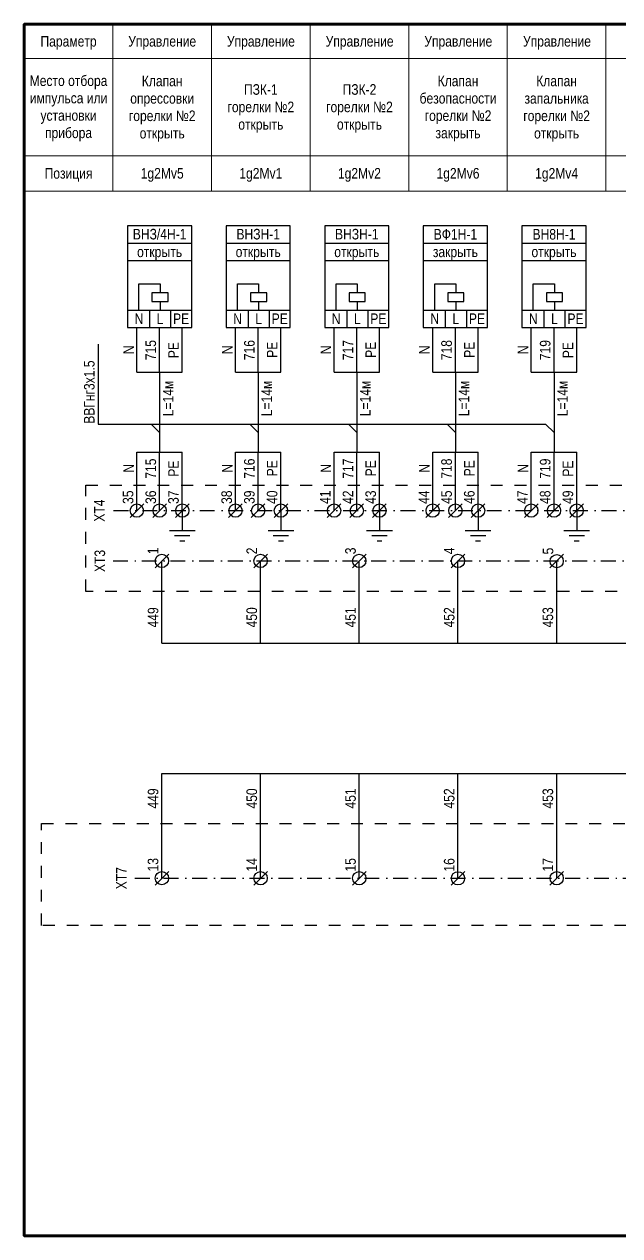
# Model space of a CAD drawing. Header units: millimetres. Extents: x -6000 to 26000, y -6000 to 26000.
# Drawn here: x 20 to 161.2, y -3827.6 to -3540.6 of the extents above; entities that cross this region are included whole.
import ezdxf

# ---------------------------------------------------------------- set-up
doc = ezdxf.new("R2010")
doc.units = ezdxf.units.MM
doc.header["$MEASUREMENT"] = 0
doc.linetypes.add('Штриховая', pattern=[5.644444, 2.822222, -2.822222])
doc.linetypes.add('Штрихпунктирная', pattern=[6.702778, 3.527778, -1.763889, 0, -1.411111])
for name, color, linetype, lineweight in [('0_Ном._пера__246', 7, 'Continuous', 100), ('2D - Общий_Ном._пера__1', 7, 'Continuous', 15), ('2D - Общий_Ном._пера__21', 7, 'Continuous', 30), ('Аннотация - Текст_Ном._пера__1', 7, 'Continuous', 15)]:
    doc.layers.add(name, color=color, linetype=linetype, lineweight=lineweight)
doc.styles.add('СГЕНЕРИР_СТИЛЬ_1', font='')
doc.styles.get('СГЕНЕРИР_СТИЛЬ_1').set_extended_font_data('Arial Narrow')

msp = doc.modelspace()

# ---------------------------------------------------------------- linework, layer by layer
at = {"layer": '0_Ном._пера__246', "color": 7, "linetype": 'Continuous', "lineweight": 100, "flags": 128}
msp.add_lwpolyline([(415, -3827.65), (415, -3540.65), (20, -3540.65), (20, -3827.65)], close=True, dxfattribs=at)
at = {"layer": '2D - Общий_Ном._пера__1', "color": 7, "linetype": 'Continuous', "lineweight": 15}
for p, q in [((41.03, -3540.65), (41.03, -3580.18)), ((41.03, -3540.65), (41.03, -3580.18)), ((64.4, -3540.65), (64.4, -3580.18)), ((87.77, -3540.65), (87.77, -3580.18)), ((111.15, -3540.65), (111.15, -3580.18)), ((134.52, -3540.65), (134.52, -3580.18)), ((157.89, -3540.65), (157.89, -3580.18)), ((20, -3548.76), (415, -3548.76)), ((20, -3571.82), (415, -3571.82)), ((20, -3580.18), (415, -3580.18))]:
    msp.add_line(p, q, dxfattribs=at)
at = {"layer": '2D - Общий_Ном._пера__21', "color": 7, "linetype": 'Continuous', "lineweight": 30}
for p, q in [((59.7, -3588.38), (44.49, -3588.38)), ((44.49, -3588.38), (44.49, -3612.5)), ((59.7, -3612.5), (59.7, -3588.38)), ((83.07, -3588.38), (67.87, -3588.38)), ((67.87, -3588.38), (67.87, -3612.5)), ((83.07, -3612.5), (83.07, -3588.38)), ((106.45, -3588.38), (91.24, -3588.38)), ((91.24, -3588.38), (91.24, -3612.5)), ((106.45, -3612.5), (106.45, -3588.38)), ((129.82, -3588.38), (114.61, -3588.38)), ((114.61, -3588.38), (114.61, -3612.5)), ((129.82, -3612.5), (129.82, -3588.38)), ((153.19, -3588.38), (137.99, -3588.38)), ((137.99, -3588.38), (137.99, -3612.5)), ((153.19, -3612.5), (153.19, -3588.38)), ((44.49, -3592.5), (59.7, -3592.5)), ((67.87, -3592.5), (83.07, -3592.5)), ((91.24, -3592.5), (106.45, -3592.5)), ((114.61, -3592.5), (129.82, -3592.5)), ((137.99, -3592.5), (153.19, -3592.5)), ((44.49, -3596.61), (59.7, -3596.61)), ((67.87, -3596.61), (83.07, -3596.61)), ((91.24, -3596.61), (106.45, -3596.61)), ((114.61, -3596.61), (129.82, -3596.61)), ((137.99, -3596.61), (153.19, -3596.61)), ((47.2, -3608.38), (47.2, -3602.15)), ((47.2, -3602.15), (52.2, -3602.15)), ((54.1, -3604.24), (50.29, -3604.24)), ((50.29, -3604.24), (50.29, -3606.29)), ((52.2, -3602.15), (52.2, -3604.24)), ((54.1, -3606.29), (54.1, -3604.24)), ((70.57, -3608.38), (70.57, -3602.15)), ((70.57, -3602.15), (75.57, -3602.15)), ((77.48, -3604.24), (73.67, -3604.24)), ((73.67, -3604.24), (73.67, -3606.29)), ((75.57, -3602.15), (75.57, -3604.24)), ((77.48, -3606.29), (77.48, -3604.24)), ((93.95, -3608.38), (93.95, -3602.15)), ((93.95, -3602.15), (98.95, -3602.15)), ((100.85, -3604.24), (97.04, -3604.24)), ((97.04, -3604.24), (97.04, -3606.29)), ((98.95, -3602.15), (98.95, -3604.24)), ((100.85, -3606.29), (100.85, -3604.24)), ((117.32, -3608.38), (117.32, -3602.15)), ((117.32, -3602.15), (122.32, -3602.15)), ((124.22, -3604.24), (120.41, -3604.24)), ((120.41, -3604.24), (120.41, -3606.29)), ((122.32, -3602.15), (122.32, -3604.24)), ((124.22, -3606.29), (124.22, -3604.24)), ((140.69, -3608.38), (140.69, -3602.15)), ((140.69, -3602.15), (145.69, -3602.15)), ((147.6, -3604.24), (143.79, -3604.24)), ((143.79, -3604.24), (143.79, -3606.29)), ((145.69, -3602.15), (145.69, -3604.24)), ((147.6, -3606.29), (147.6, -3604.24)), ((50.29, -3606.29), (54.1, -3606.29)), ((52.2, -3606.29), (52.2, -3608.38)), ((73.67, -3606.29), (77.48, -3606.29)), ((75.57, -3606.29), (75.57, -3608.38)), ((97.04, -3606.29), (100.85, -3606.29)), ((98.95, -3606.29), (98.95, -3608.38)), ((120.41, -3606.29), (124.22, -3606.29)), ((122.32, -3606.29), (122.32, -3608.38)), ((143.79, -3606.29), (147.6, -3606.29)), ((145.69, -3606.29), (145.69, -3608.38)), ((44.7, -3608.38), (59.7, -3608.38)), ((49.7, -3608.38), (49.7, -3612.5)), ((54.7, -3608.38), (54.7, -3612.5)), ((68.07, -3608.38), (83.07, -3608.38)), ((73.07, -3608.38), (73.07, -3612.5)), ((78.07, -3608.38), (78.07, -3612.5)), ((91.45, -3608.38), (106.45, -3608.38)), ((96.45, -3608.38), (96.45, -3612.5)), ((101.45, -3608.38), (101.45, -3612.5)), ((114.82, -3608.38), (129.82, -3608.38)), ((119.82, -3608.38), (119.82, -3612.5)), ((124.82, -3608.38), (124.82, -3612.5)), ((138.19, -3608.38), (153.19, -3608.38)), ((143.19, -3608.38), (143.19, -3612.5)), ((148.19, -3608.38), (148.19, -3612.5)), ((44.49, -3612.5), (59.7, -3612.5)), ((46.71, -3623.04), (46.71, -3612.5)), ((52.1, -3623.04), (52.1, -3612.5)), ((57.48, -3623.04), (57.48, -3612.5)), ((67.87, -3612.5), (83.07, -3612.5)), ((70.09, -3623.04), (70.09, -3612.5)), ((75.47, -3623.04), (75.47, -3612.5)), ((80.85, -3623.04), (80.85, -3612.5)), ((91.24, -3612.5), (106.45, -3612.5)), ((93.46, -3623.04), (93.46, -3612.5)), ((98.84, -3623.04), (98.84, -3612.5)), ((104.23, -3623.04), (104.23, -3612.5)), ((114.61, -3612.5), (129.82, -3612.5)), ((116.83, -3623.04), (116.83, -3612.5)), ((122.22, -3623.04), (122.22, -3612.5)), ((127.6, -3623.04), (127.6, -3612.5)), ((137.99, -3612.5), (153.19, -3612.5)), ((140.21, -3623.04), (140.21, -3612.5)), ((145.59, -3623.04), (145.59, -3612.5)), ((150.97, -3623.04), (150.97, -3612.5)), ((37.51, -3616.42), (37.51, -3635.35)), ((46.71, -3623.04), (57.48, -3623.04)), ((52.1, -3623.04), (52.1, -3642)), ((70.09, -3623.04), (80.85, -3623.04)), ((75.47, -3623.04), (75.47, -3642)), ((93.46, -3623.04), (104.23, -3623.04)), ((98.84, -3623.04), (98.84, -3642)), ((116.83, -3623.04), (127.6, -3623.04)), ((122.22, -3623.04), (122.22, -3642)), ((140.21, -3623.04), (150.97, -3623.04)), ((145.59, -3623.04), (145.59, -3642)), ((37.51, -3635.35), (143.61, -3635.35)), ((52.1, -3637.33), (50.12, -3635.35)), ((75.47, -3637.33), (73.49, -3635.35)), ((98.84, -3637.33), (96.87, -3635.35)), ((122.22, -3637.33), (120.24, -3635.35)), ((145.59, -3637.33), (143.61, -3635.35)), ((46.71, -3655.86), (46.71, -3642)), ((46.71, -3642), (57.48, -3642)), ((52.1, -3655.86), (52.1, -3642)), ((57.48, -3655.86), (57.48, -3642)), ((70.09, -3655.86), (70.09, -3642)), ((70.09, -3642), (80.85, -3642)), ((75.47, -3655.86), (75.47, -3642)), ((80.85, -3655.86), (80.85, -3642)), ((93.46, -3655.86), (93.46, -3642)), ((93.46, -3642), (104.23, -3642)), ((98.84, -3655.86), (98.84, -3642)), ((104.23, -3655.86), (104.23, -3642)), ((116.83, -3655.86), (116.83, -3642)), ((116.83, -3642), (127.6, -3642)), ((122.22, -3655.86), (122.22, -3642)), ((127.6, -3655.86), (127.6, -3642)), ((140.21, -3655.86), (140.21, -3642)), ((140.21, -3642), (150.97, -3642)), ((145.59, -3655.86), (145.59, -3642)), ((150.97, -3655.86), (150.97, -3642)), ((45.09, -3657.49), (48.32, -3654.25)), ((50.47, -3657.49), (53.7, -3654.25)), ((55.85, -3657.49), (59.09, -3654.25)), ((57.48, -3655.86), (57.48, -3660.55)), ((68.46, -3657.49), (71.7, -3654.25)), ((73.84, -3657.49), (77.08, -3654.25)), ((79.23, -3657.49), (82.46, -3654.25)), ((80.85, -3655.86), (80.85, -3660.55)), ((91.83, -3657.49), (95.07, -3654.25)), ((97.22, -3657.49), (100.45, -3654.25)), ((102.6, -3657.49), (105.83, -3654.25)), ((104.23, -3655.86), (104.23, -3660.55)), ((115.21, -3657.49), (118.44, -3654.25)), ((120.59, -3657.49), (123.82, -3654.25)), ((125.97, -3657.49), (129.21, -3654.25)), ((127.6, -3655.86), (127.6, -3660.55)), ((138.58, -3657.49), (141.82, -3654.25)), ((143.96, -3657.49), (147.2, -3654.25)), ((149.35, -3657.49), (152.58, -3654.25)), ((150.97, -3655.86), (150.97, -3660.55)), ((54.43, -3660.55), (60.53, -3660.55)), ((55.66, -3661.78), (59.3, -3661.78)), ((77.8, -3660.55), (83.9, -3660.55)), ((79.03, -3661.78), (82.67, -3661.78)), ((101.18, -3660.55), (107.27, -3660.55)), ((102.41, -3661.78), (106.04, -3661.78)), ((124.55, -3660.55), (130.65, -3660.55)), ((125.78, -3661.78), (129.42, -3661.78)), ((147.92, -3660.55), (154.02, -3660.55)), ((149.15, -3661.78), (152.79, -3661.78)), ((56.89, -3663.02), (58.06, -3663.02)), ((80.27, -3663.02), (81.44, -3663.02)), ((103.64, -3663.02), (104.81, -3663.02)), ((127.01, -3663.02), (128.18, -3663.02)), ((150.39, -3663.02), (151.56, -3663.02)), ((51.01, -3669.41), (54.25, -3666.18)), ((52.64, -3687.29), (52.64, -3667.79)), ((74.41, -3669.41), (77.65, -3666.18)), ((76.04, -3687.29), (76.04, -3667.79)), ((97.81, -3669.41), (101.04, -3666.18)), ((99.43, -3687.29), (99.43, -3667.79)), ((121.21, -3669.41), (124.44, -3666.18)), ((122.83, -3687.29), (122.83, -3667.79)), ((144.6, -3669.45), (147.84, -3666.22)), ((146.23, -3687.29), (146.23, -3667.83)), ((52.64, -3687.29), (307.86, -3687.29)), ((52.64, -3742.94), (52.64, -3718.11)), ((52.64, -3718.11), (307.86, -3718.11)), ((76.04, -3742.95), (76.04, -3718.11)), ((99.43, -3742.95), (99.43, -3718.11)), ((122.83, -3742.97), (122.83, -3718.11)), ((146.23, -3742.95), (146.23, -3718.11)), ((51.01, -3744.56), (54.25, -3741.33)), ((74.41, -3744.58), (77.65, -3741.34)), ((97.81, -3744.58), (101.04, -3741.34)), ((121.21, -3744.59), (124.44, -3741.36)), ((144.6, -3744.58), (147.84, -3741.34))]:
    msp.add_line(p, q, dxfattribs=at)
at = {"layer": '2D - Общий_Ном._пера__21', "color": 7, "linetype": 'Штриховая', "lineweight": 30}
for p, q in [((34.58, -3675), (34.63, -3649.84)), ((34.64, -3649.84), (318.57, -3649.84)), ((318.57, -3675.02), (34.58, -3675)), ((24.11, -3730), (315.13, -3730)), ((24.11, -3754.14), (24.11, -3730)), ((315.13, -3754.14), (24.11, -3754.14))]:
    msp.add_line(p, q, dxfattribs=at)
at = {"layer": '2D - Общий_Ном._пера__21', "color": 7, "linetype": 'Штрихпунктирная', "lineweight": 30}
for p, q in [((41.2, -3655.86), (313.76, -3655.86)), ((41.05, -3667.79), (314.32, -3667.79)), ((46.23, -3742.94), (312.28, -3742.94))]:
    msp.add_line(p, q, dxfattribs=at)
at = {"layer": '2D - Общий_Ном._пера__21', "color": 7, "linetype": 'Continuous', "lineweight": 30}
for centre in [(46.71, -3655.86), (52.1, -3655.86), (57.48, -3655.86), (70.09, -3655.86), (75.47, -3655.86), (80.85, -3655.86), (93.46, -3655.86), (98.84, -3655.86), (104.23, -3655.86), (116.83, -3655.86), (122.22, -3655.86), (127.6, -3655.86), (140.21, -3655.86), (145.59, -3655.86), (150.97, -3655.86), (52.64, -3667.79), (76.04, -3667.79), (99.43, -3667.79), (122.83, -3667.79), (146.23, -3667.83), (52.64, -3742.94), (76.04, -3742.95), (99.43, -3742.95), (122.83, -3742.97), (146.23, -3742.95)]:
    msp.add_circle(centre, 1.57, dxfattribs=at)

# ---------------------------------------------------------------- texts
at = {"layer": 'Аннотация - Текст_Ном._пера__1', "color": 7, "linetype": 'Continuous', "lineweight": 15, "char_height": 2.5, "attachment_point": 2, "style": 'СГЕНЕРИР_СТИЛЬ_1'}
for s, insert in [('\\A1;{\\pqc;\\fArial Narrow|b0|i0|c204|p34;Параметр}', (30.51, -3543.43)), ('\\A1;{\\pqc;\\fArial Narrow|b0|i0|c204|p34;Управление}', (52.71, -3543.43)), ('\\A1;{\\pqc;\\fArial Narrow|b0|i0|c204|p34;Управление}', (76.11, -3543.43)), ('\\A1;{\\pqc;\\fArial Narrow|b0|i0|c204|p34;Управление}', (99.51, -3543.43)), ('\\A1;{\\pqc;\\fArial Narrow|b0|i0|c204|p34;Управление}', (122.9, -3543.43)), ('\\A1;{\\pqc;\\fArial Narrow|b0|i0|c204|p34;Управление}', (146.3, -3543.43)), ('\\A1;{\\pqc;\\fArial Narrow|b0|i0|c204|p34;Позиция}', (30.51, -3574.72)), ('\\A1;{\\pqc;\\fArial Narrow|b0|i0|c204|p34;1g\\fArial Narrow|b0|i0|c204|p34;2\\fArial Narrow|b0|i0|c204|p34;Mv5}', (52.71, -3574.71)), ('\\A1;{\\pqc;\\fArial Narrow|b0|i0|c204|p34;1g\\fArial Narrow|b0|i0|c204|p34;2\\fArial Narrow|b0|i0|c204|p34;Mv1}', (76.09, -3574.71)), ('\\A1;{\\pqc;\\fArial Narrow|b0|i0|c204|p34;1g\\fArial Narrow|b0|i0|c204|p34;2\\fArial Narrow|b0|i0|c204|p34;Mv2}', (99.46, -3574.71)), ('\\A1;{\\pqc;\\fArial Narrow|b0|i0|c204|p34;1g\\fArial Narrow|b0|i0|c204|p34;2\\fArial Narrow|b0|i0|c204|p34;Mv6}', (122.83, -3574.71)), ('\\A1;{\\pqc;\\fArial Narrow|b0|i0|c204|p34;1g\\fArial Narrow|b0|i0|c204|p34;2\\fArial Narrow|b0|i0|c204|p34;Mv4}', (146.21, -3574.71)), ('\\A1;{\\pqc;\\fArial Narrow|b0|i0|c204|p34;ВНЗ/4Н-1}', (52.1, -3589.12)), ('\\A1;{\\pqc;\\fArial Narrow|b0|i0|c204|p34;ВНЗН-1}', (75.47, -3589.12)), ('\\A1;{\\pqc;\\fArial Narrow|b0|i0|c204|p34;ВНЗН-1}', (98.84, -3589.12)), ('\\A1;{\\pqc;\\fArial Narrow|b0|i0|c204|p34;ВФ1Н-1}', (122.22, -3589.15)), ('\\A1;{\\pqc;\\fArial Narrow|b0|i0|c204|p34;ВН8Н-1}', (145.59, -3589.15)), ('\\A1;{\\pqc;\\fArial Narrow|b0|i0|c204|p34;открыть}', (52.1, -3593.31)), ('\\A1;{\\pqc;\\fArial Narrow|b0|i0|c204|p34;открыть}', (75.47, -3593.31)), ('\\A1;{\\pqc;\\fArial Narrow|b0|i0|c204|p34;открыть}', (98.84, -3593.31)), ('\\A1;{\\pqc;\\fArial Narrow|b0|i0|c204|p34;закрыть}', (122.22, -3593.31)), ('\\A1;{\\pqc;\\fArial Narrow|b0|i0|c204|p34;открыть}', (145.59, -3593.31)), ('\\A1;{\\pqc;\\fArial Narrow|b0|i0|c204|p34;N}', (47.2, -3609.16)), ('\\A1;{\\pqc;\\fArial Narrow|b0|i0|c204|p34;L}', (52.2, -3609.16)), ('\\A1;{\\pqc;\\fArial Narrow|b0|i0|c204|p34;PE}', (57.2, -3609.16)), ('\\A1;{\\pqc;\\fArial Narrow|b0|i0|c204|p34;N}', (70.57, -3609.16)), ('\\A1;{\\pqc;\\fArial Narrow|b0|i0|c204|p34;L}', (75.57, -3609.16)), ('\\A1;{\\pqc;\\fArial Narrow|b0|i0|c204|p34;PE}', (80.57, -3609.16)), ('\\A1;{\\pqc;\\fArial Narrow|b0|i0|c204|p34;N}', (93.95, -3609.16)), ('\\A1;{\\pqc;\\fArial Narrow|b0|i0|c204|p34;L}', (98.95, -3609.16)), ('\\A1;{\\pqc;\\fArial Narrow|b0|i0|c204|p34;PE}', (103.95, -3609.16)), ('\\A1;{\\pqc;\\fArial Narrow|b0|i0|c204|p34;N}', (117.32, -3609.16)), ('\\A1;{\\pqc;\\fArial Narrow|b0|i0|c204|p34;L}', (122.32, -3609.16)), ('\\A1;{\\pqc;\\fArial Narrow|b0|i0|c204|p34;PE}', (127.32, -3609.16)), ('\\A1;{\\pqc;\\fArial Narrow|b0|i0|c204|p34;N}', (140.69, -3609.16)), ('\\A1;{\\pqc;\\fArial Narrow|b0|i0|c204|p34;L}', (145.69, -3609.16)), ('\\A1;{\\pqc;\\fArial Narrow|b0|i0|c204|p34;PE}', (150.69, -3609.16))]:
    msp.add_mtext(s, dxfattribs=dict(at, insert=insert))
for s, insert, width, line_spacing_factor in [('\\A1;{\\pqc;\\fArial Narrow|b0|i0|c204|p34;Место отбора импульса или установки прибора}', (30.51, -3552.78), 21.0254, 0.986465), ('\\A1;{\\pqc;\\fArial Narrow|b0|i0|c204|p34;Клапан опрессовки горелки №\\fArial Narrow|b0|i0|c204|p34;2\\fArial Narrow|b0|i0|c204|p34; открыть}', (52.71, -3552.83), 23.3734, 0.990186), ('\\A1;{\\pqc;\\fArial Narrow|b0|i0|c204|p34;Клапан безопасности горелки №\\fArial Narrow|b0|i0|c204|p34;2\\fArial Narrow|b0|i0|c204|p34; закрыть}', (122.84, -3552.83), 23.3734, 0.985638), ('\\A1;{\\pqc;\\fArial Narrow|b0|i0|c204|p34;Клапан запальника горелки №\\fArial Narrow|b0|i0|c204|p34;2\\fArial Narrow|b0|i0|c204|p34; открыть}', (146.21, -3552.83), 23.3734, 0.990186), ('\\A1;{\\pqc;\\fArial Narrow|b0|i0|c204|p34;ПЗК-1\\P\\pqc;\\fArial Narrow|b0|i0|c204|p34;горелки №\\fArial Narrow|b0|i0|c204|p34;2\\fArial Narrow|b0|i0|c204|p34; открыть}', (76.09, -3554.85), 23.3734, 0.991331), ('\\A1;{\\pqc;\\fArial Narrow|b0|i0|c204|p34;ПЗК-2\\P\\pqc;\\fArial Narrow|b0|i0|c204|p34;горелки №\\fArial Narrow|b0|i0|c204|p34;2\\fArial Narrow|b0|i0|c204|p34; открыть}', (99.47, -3554.85), 23.3734, 0.991331)]:
    msp.add_mtext(s, dxfattribs=dict(at, insert=insert, width=width, line_spacing_factor=line_spacing_factor))
at = {"layer": 'Аннотация - Текст_Ном._пера__1', "color": 7, "linetype": 'Continuous', "lineweight": 15, "char_height": 2.5, "attachment_point": 2, "rotation": 90, "style": 'СГЕНЕРИР_СТИЛЬ_1'}
for s, insert in [('\\A1;{\\pqc;\\fArial Narrow|b0|i0|c204|p34;7\\fArial Narrow|b0|i0|c204|p34;1\\fArial Narrow|b0|i0|c204|p34;5}', (48.75, -3617.85)), ('\\A1;{\\pqc;\\fArial Narrow|b0|i0|c204|p34;PE}', (54.14, -3617.85)), ('\\A1;{\\pqc;\\fArial Narrow|b0|i0|c204|p34;7\\fArial Narrow|b0|i0|c204|p34;1\\fArial Narrow|b0|i0|c204|p34;6}', (72.12, -3617.85)), ('\\A1;{\\pqc;\\fArial Narrow|b0|i0|c204|p34;PE}', (77.52, -3617.77)), ('\\A1;{\\pqc;\\fArial Narrow|b0|i0|c204|p34;7\\fArial Narrow|b0|i0|c204|p34;1\\fArial Narrow|b0|i0|c204|p34;7}', (95.5, -3617.85)), ('\\A1;{\\pqc;\\fArial Narrow|b0|i0|c204|p34;PE}', (100.89, -3617.77)), ('\\A1;{\\pqc;\\fArial Narrow|b0|i0|c204|p34;7\\fArial Narrow|b0|i0|c204|p34;1\\fArial Narrow|b0|i0|c204|p34;8}', (118.87, -3617.85)), ('\\A1;{\\pqc;\\fArial Narrow|b0|i0|c204|p34;PE}', (124.26, -3617.77)), ('\\A1;{\\pqc;\\fArial Narrow|b0|i0|c204|p34;7\\fArial Narrow|b0|i0|c204|p34;1\\fArial Narrow|b0|i0|c204|p34;9}', (142.24, -3617.85)), ('\\A1;{\\pqc;\\fArial Narrow|b0|i0|c204|p34;PE}', (147.64, -3617.85)), ('\\A1;{\\pqc;\\fArial Narrow|b0|i0|c204|p34;N}', (43.5, -3617.77)), ('\\A1;{\\pqc;\\fArial Narrow|b0|i0|c204|p34;N}', (66.88, -3617.77)), ('\\A1;{\\pqc;\\fArial Narrow|b0|i0|c204|p34;N}', (90.25, -3617.77)), ('\\A1;{\\pqc;\\fArial Narrow|b0|i0|c204|p34;N}', (113.62, -3617.77)), ('\\A1;{\\pqc;\\fArial Narrow|b0|i0|c204|p34;N}', (137, -3617.77)), ('\\A1;{\\pqc;\\fArial Narrow|b0|i0|c204|p34;ВВГнг\\fArial Narrow|b0|i0|c204|p34;3\\fArial Narrow|b0|i0|c204|p34;х1.5}', (34.17, -3627.79)), ('\\A1;{\\pqc;\\fArial Narrow|b0|i0|c204|p34;L=1\\fArial Narrow|b0|i0|c204|p34;4\\fArial Narrow|b0|i0|c204|p34;м}', (52.87, -3629.3)), ('\\A1;{\\pqc;\\fArial Narrow|b0|i0|c204|p34;L=1\\fArial Narrow|b0|i0|c204|p34;4\\fArial Narrow|b0|i0|c204|p34;м}', (76.24, -3629.3)), ('\\A1;{\\pqc;\\fArial Narrow|b0|i0|c204|p34;L=1\\fArial Narrow|b0|i0|c204|p34;4\\fArial Narrow|b0|i0|c204|p34;м}', (99.61, -3629.3)), ('\\A1;{\\pqc;\\fArial Narrow|b0|i0|c204|p34;L=1\\fArial Narrow|b0|i0|c204|p34;4\\fArial Narrow|b0|i0|c204|p34;м}', (122.99, -3629.3)), ('\\A1;{\\pqc;\\fArial Narrow|b0|i0|c204|p34;L=1\\fArial Narrow|b0|i0|c204|p34;4\\fArial Narrow|b0|i0|c204|p34;м}', (146.36, -3629.3)), ('\\A1;{\\pqc;\\fArial Narrow|b0|i0|c204|p34;7\\fArial Narrow|b0|i0|c204|p34;1\\fArial Narrow|b0|i0|c204|p34;5}', (48.75, -3645.92)), ('\\A1;{\\pqc;\\fArial Narrow|b0|i0|c204|p34;PE}', (54.14, -3645.92)), ('\\A1;{\\pqc;\\fArial Narrow|b0|i0|c204|p34;7\\fArial Narrow|b0|i0|c204|p34;1\\fArial Narrow|b0|i0|c204|p34;6}', (72.12, -3645.92)), ('\\A1;{\\pqc;\\fArial Narrow|b0|i0|c204|p34;PE}', (77.52, -3645.84)), ('\\A1;{\\pqc;\\fArial Narrow|b0|i0|c204|p34;7\\fArial Narrow|b0|i0|c204|p34;1\\fArial Narrow|b0|i0|c204|p34;7}', (95.5, -3645.92)), ('\\A1;{\\pqc;\\fArial Narrow|b0|i0|c204|p34;PE}', (100.89, -3645.84)), ('\\A1;{\\pqc;\\fArial Narrow|b0|i0|c204|p34;7\\fArial Narrow|b0|i0|c204|p34;1\\fArial Narrow|b0|i0|c204|p34;8}', (118.87, -3645.92)), ('\\A1;{\\pqc;\\fArial Narrow|b0|i0|c204|p34;PE}', (124.26, -3645.84)), ('\\A1;{\\pqc;\\fArial Narrow|b0|i0|c204|p34;7\\fArial Narrow|b0|i0|c204|p34;1\\fArial Narrow|b0|i0|c204|p34;9}', (142.24, -3645.92)), ('\\A1;{\\pqc;\\fArial Narrow|b0|i0|c204|p34;PE}', (147.64, -3645.92)), ('\\A1;{\\pqc;\\fArial Narrow|b0|i0|c204|p34;N}', (43.5, -3645.85)), ('\\A1;{\\pqc;\\fArial Narrow|b0|i0|c204|p34;N}', (66.88, -3645.85)), ('\\A1;{\\pqc;\\fArial Narrow|b0|i0|c204|p34;N}', (90.25, -3645.85)), ('\\A1;{\\pqc;\\fArial Narrow|b0|i0|c204|p34;N}', (113.62, -3645.85)), ('\\A1;{\\pqc;\\fArial Narrow|b0|i0|c204|p34;N}', (137, -3645.85)), ('\\A1;{\\pqc;\\fArial Narrow|b0|i0|c204|p34;XT\\fArial Narrow|b0|i0|c204|p34;4}', (36.55, -3655.86)), ('\\A1;{\\pqc;\\fArial Narrow|b0|i0|c204|p34;35}', (43.37, -3652.69)), ('\\A1;{\\pqc;\\fArial Narrow|b0|i0|c204|p34;36}', (48.75, -3652.69)), ('\\A1;{\\pqc;\\fArial Narrow|b0|i0|c204|p34;3\\fArial Narrow|b0|i0|c204|p34;7}', (54.13, -3652.69)), ('\\A1;{\\pqc;\\fArial Narrow|b0|i0|c204|p34;38}', (66.74, -3652.69)), ('\\A1;{\\pqc;\\fArial Narrow|b0|i0|c204|p34;39}', (72.12, -3652.69)), ('\\A1;{\\pqc;\\fArial Narrow|b0|i0|c204|p34;40}', (77.51, -3652.69)), ('\\A1;{\\pqc;\\fArial Narrow|b0|i0|c204|p34;41}', (90.11, -3652.69)), ('\\A1;{\\pqc;\\fArial Narrow|b0|i0|c204|p34;42}', (95.5, -3652.69)), ('\\A1;{\\pqc;\\fArial Narrow|b0|i0|c204|p34;43}', (100.88, -3652.69)), ('\\A1;{\\pqc;\\fArial Narrow|b0|i0|c204|p34;44}', (113.5, -3652.69)), ('\\A1;{\\pqc;\\fArial Narrow|b0|i0|c204|p34;45}', (118.88, -3652.69)), ('\\A1;{\\pqc;\\fArial Narrow|b0|i0|c204|p34;46}', (124.25, -3652.69)), ('\\A1;{\\pqc;\\fArial Narrow|b0|i0|c204|p34;47}', (136.87, -3652.69)), ('\\A1;{\\pqc;\\fArial Narrow|b0|i0|c204|p34;48}', (142.24, -3652.69)), ('\\A1;{\\pqc;\\fArial Narrow|b0|i0|c204|p34;49}', (147.63, -3652.69)), ('\\A1;{\\pqc;\\fArial Narrow|b0|i0|c204|p34;1}', (49.29, -3665.41)), ('\\A1;{\\pqc;\\fArial Narrow|b0|i0|c204|p34;2}', (72.69, -3665.41)), ('\\A1;{\\pqc;\\fArial Narrow|b0|i0|c204|p34;3}', (96.09, -3665.41)), ('\\A1;{\\pqc;\\fArial Narrow|b0|i0|c204|p34;4}', (119.5, -3665.41)), ('\\A1;{\\pqc;\\fArial Narrow|b0|i0|c204|p34;5}', (142.92, -3665.45)), ('\\A1;{\\pqc;\\fArial Narrow|b0|i0|c204|p34;XT\\fArial Narrow|b0|i0|c204|p34;3}', (36.67, -3667.79)), ('\\A1;{\\pqc;\\fArial Narrow|b0|i0|c204|p34;4\\fArial Narrow|b0|i0|c204|p34;49}', (49.29, -3681.15)), ('\\A1;{\\pqc;\\fArial Narrow|b0|i0|c204|p34;4\\fArial Narrow|b0|i0|c204|p34;50}', (72.69, -3681.15)), ('\\A1;{\\pqc;\\fArial Narrow|b0|i0|c204|p34;4\\fArial Narrow|b0|i0|c204|p34;51}', (96.09, -3681.15)), ('\\A1;{\\pqc;\\fArial Narrow|b0|i0|c204|p34;4\\fArial Narrow|b0|i0|c204|p34;52}', (119.49, -3681.15)), ('\\A1;{\\pqc;\\fArial Narrow|b0|i0|c204|p34;4\\fArial Narrow|b0|i0|c204|p34;53}', (142.88, -3681.15)), ('\\A1;{\\pqc;\\fArial Narrow|b0|i0|c204|p34;4\\fArial Narrow|b0|i0|c204|p34;49}', (49.29, -3724.05)), ('\\A1;{\\pqc;\\fArial Narrow|b0|i0|c204|p34;4\\fArial Narrow|b0|i0|c204|p34;50}', (72.69, -3724.05)), ('\\A1;{\\pqc;\\fArial Narrow|b0|i0|c204|p34;4\\fArial Narrow|b0|i0|c204|p34;51}', (96.09, -3724.05)), ('\\A1;{\\pqc;\\fArial Narrow|b0|i0|c204|p34;4\\fArial Narrow|b0|i0|c204|p34;52}', (119.49, -3724.05)), ('\\A1;{\\pqc;\\fArial Narrow|b0|i0|c204|p34;4\\fArial Narrow|b0|i0|c204|p34;53}', (142.88, -3724.05)), ('\\A1;{\\pqc;\\fArial Narrow|b0|i0|c204|p34;13}', (49.29, -3739.76)), ('\\A1;{\\pqc;\\fArial Narrow|b0|i0|c204|p34;14}', (72.69, -3739.78)), ('\\A1;{\\pqc;\\fArial Narrow|b0|i0|c204|p34;15}', (96.09, -3739.78)), ('\\A1;{\\pqc;\\fArial Narrow|b0|i0|c204|p34;16}', (119.49, -3739.79)), ('\\A1;{\\pqc;\\fArial Narrow|b0|i0|c204|p34;17}', (142.88, -3739.78)), ('\\A1;{\\pqc;\\fArial Narrow|b0|i0|c204|p34;XT\\fArial Narrow|b0|i0|c204|p34;7}', (41.78, -3742.94))]:
    msp.add_mtext(s, dxfattribs=dict(at, insert=insert))

doc.saveas('drawing.dxf')
